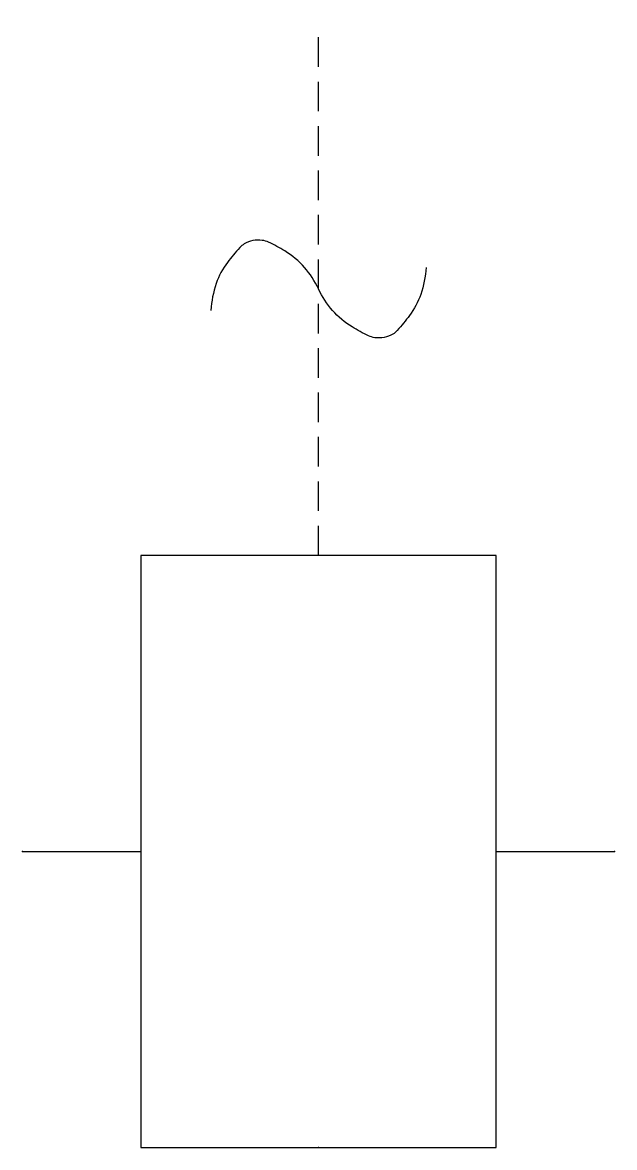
# Model space of a CAD drawing. Header units: millimetres. Extents: x -5 to 5, y -5 to 14.
import ezdxf

# ---------------------------------------------------------------- set-up
doc = ezdxf.new("R2010")
doc.units = ezdxf.units.MM
doc.linetypes.add('DASHED', pattern=[0.75, 0.5, -0.25])
doc.layers.add('A', color=7, linetype='Continuous')
doc.layers.add('C', color=6, linetype='Continuous')

msp = doc.modelspace()

# ---------------------------------------------------------------- linework, layer by layer
at = {"linetype": 'DASHED', "transparency": 33554687}
msp.add_line((0, 5), (0, 14), dxfattribs=at)
at = {"transparency": 33554687}
for p, q in [((3, 5), (-3, 5)), ((-3, 5), (-3, 0)), ((3, 0), (3, 5)), ((-5, 0), (-3, 0)), ((-3, 0), (-3, -5)), ((3, -5), (3, 0)), ((3, 0), (5, 0)), ((-3, -5), (3, -5))]:
    msp.add_line(p, q, dxfattribs=at)
at = {"linetype": 'Continuous', "transparency": 33554687}
msp.add_lwpolyline([(1.817, 9.863, -0.067678), (1.727, 9.408, -0.07813), (1.538, 9.052, -0.022658), (1.331, 8.799, -0.075785), (1.255, 8.737, -0.084616), (1.109, 8.681, -0.084616), (0.952, 8.676, -0.075785), (0.845, 8.709, -0.027029), (0.569, 8.858, -0.148278), (0, 9.5, 0.150227), (-0.569, 10.142, 0.027406), (-0.843, 10.289, 0.0758), (-0.952, 10.321, 0.083262), (-1.108, 10.316, 0.083262), (-1.254, 10.26, 0.0758), (-1.331, 10.198, 0.022751), (-1.538, 9.948, 0.079374), (-1.728, 9.593, 0.06867), (-1.817, 9.137)], format="xyb", dxfattribs=at)
at = {"layer": 'A', "color": 1, "transparency": 33554687}
msp.add_point((0, -5), dxfattribs=at)
at = {"layer": 'C', "color": 2, "transparency": 33554687}
msp.add_point((-5, 0), dxfattribs=at)
at = {"layer": 'C', "color": 1, "transparency": 33554687}
msp.add_point((5, 0), dxfattribs=at)

doc.saveas('drawing.dxf')
